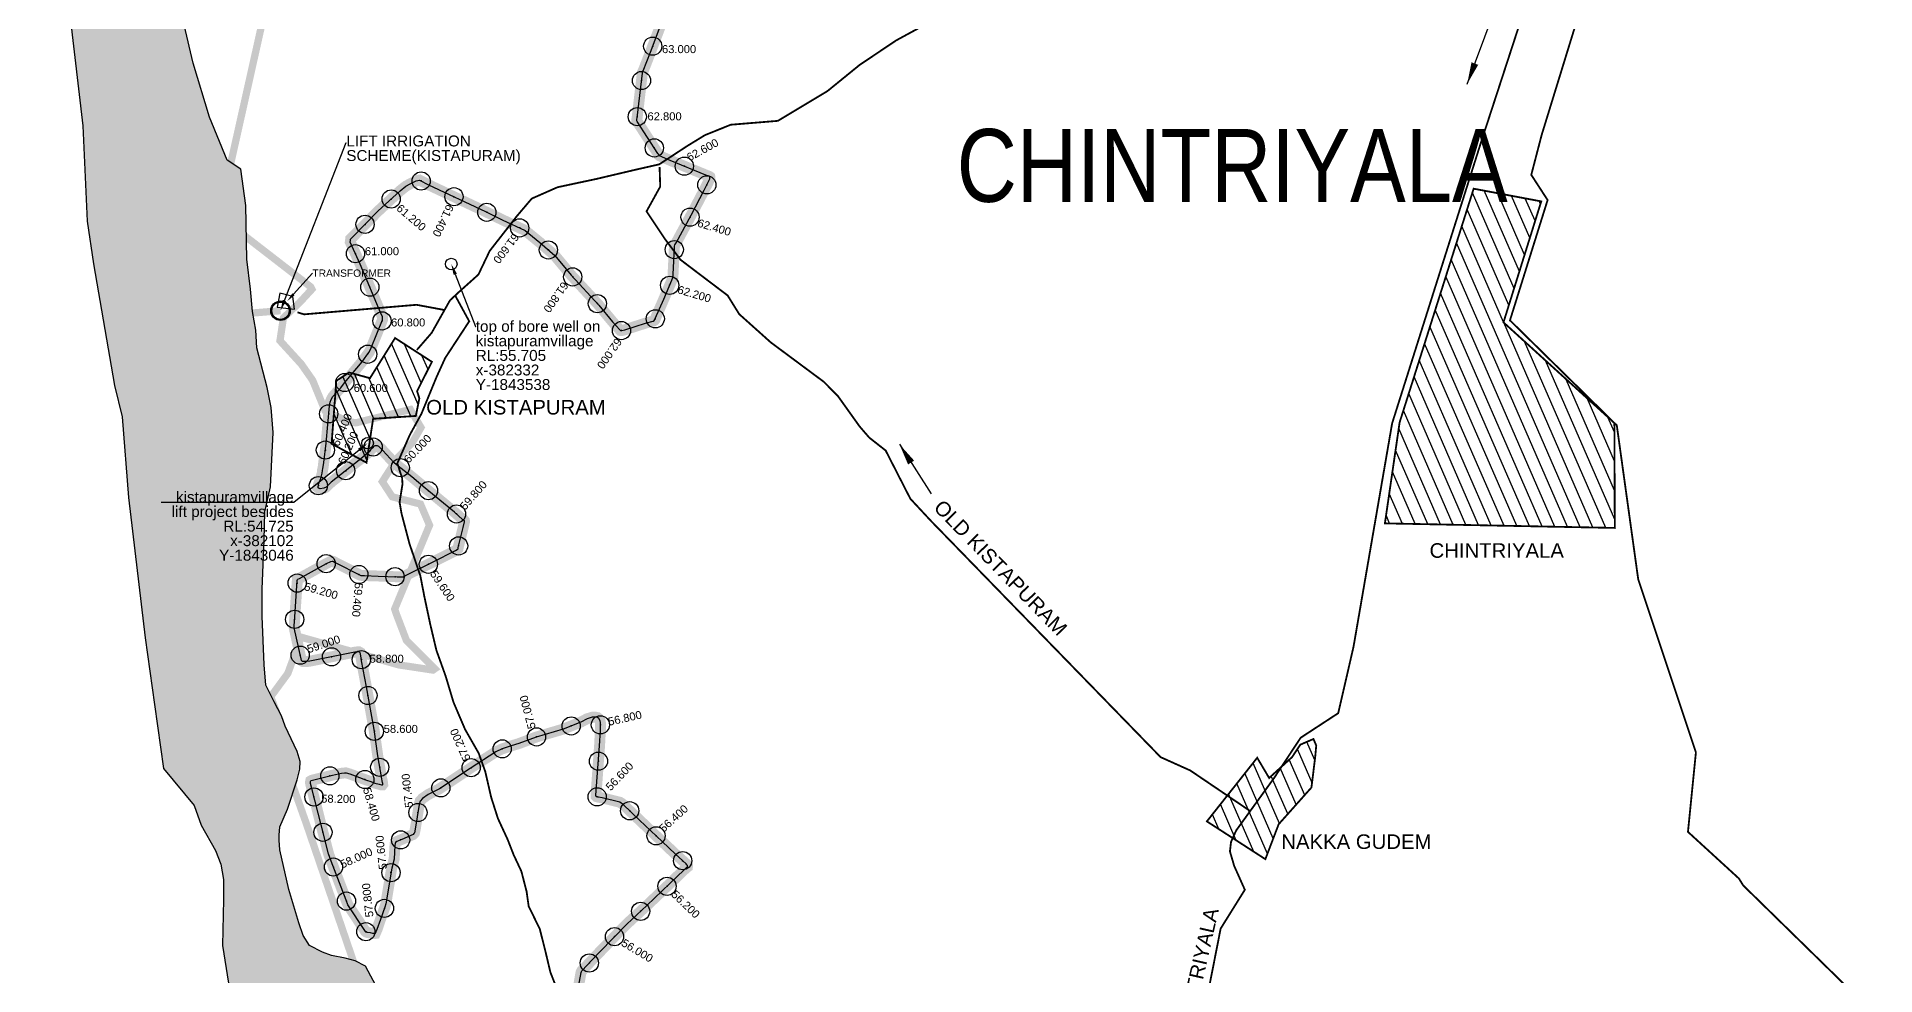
# Model space of a CAD drawing. Header units: millimetres. Extents: x 345922 to 402103, y 1833175 to 1858598.
# Drawn here: x 381192 to 386246, y 1841585 to 1844162 of the extents above; entities that cross this region are included whole.
import ezdxf
from ezdxf import colors
from ezdxf.entities.mleader import LeaderData, LeaderLine
from ezdxf.math import Vec2, Vec3

# ---------------------------------------------------------------- set-up
doc = ezdxf.new("R2010")
doc.units = ezdxf.units.MM
doc.header["$PDMODE"] = 32
doc.header["$PDSIZE"] = 50
doc.linetypes.add('JIS_02_1.0', pattern=[2, 1, -1])
for name, color, linetype in [('BND', 160, 'Continuous'), ('FRL', 3, 'Continuous'), ('points', 161, 'Continuous'), ('ROADS', 10, 'Continuous'), ('STREAM111', 4, 'Continuous'), ('TBM', 7, 'Continuous'), ('VILLAGE AREA', 44, 'Continuous'), ('VILLAGE NAMES', 7, 'Continuous')]:
    doc.layers.add(name, color=color, linetype=linetype)
doc.styles.add('FONT1', font='Arial')
doc.styles.get("Standard").update_dxf_attribs({"font": 'arial.ttf'})
doc.styles.add('style1', font='')
doc.styles.get('style1').set_extended_font_data('Bahnschrift Condensed')
doc.dimstyles.get("Standard").update_dxf_attribs({"dimtxt": 0.18, "dimasz": 0.18, "dimexe": 0.18, "dimexo": 0.0625, "dimgap": 0.09, "dimtad": 0, "dimtih": 1, "dimtoh": 1, "dimdec": 4, "dimzin": 0, "dimdsep": 46, "dimtxsty": 'Standard', "dimcen": 0.09, "dimadec": 0, "dimazin": 0, "dimtfac": 1, "dimtdec": 4, "dimtofl": 0, "dimtmove": 0, "dimatfit": 3, "dimfxl": 1, "dimtolj": 1, "dimtzin": 0, "dimarcsym": 0})
pattern_1 = [(113.5464313, (0, 0), (-29.1063882, -12.6838743), [])]

msp = doc.modelspace()

# ---------------------------------------------------------------- hatches: boundary and pattern name
at = {"linetype": 'Continuous'}
h = msp.add_hatch(color=190, dxfattribs=at)
edge = h.paths.add_edge_path(flags=16)
edge.add_arc((381862.5, 1843409.9), 23.8, 0, 360)
edge = h.paths.add_edge_path()
edge.add_arc((381862.5, 1843409.9), 26.9, 0, 360)
at = {"layer": 'STREAM111'}
h = msp.add_hatch(dxfattribs=at)
h.set_pattern_fill('DASH', color=4, scale=500, angle=45)
h.set_pattern_definition([(45, (0, 0), (7e-15, 88.3883476), [62.5, -62.5])])
h.paths.add_polyline_path([(375577, 1846618.8), (375905.4, 1846141.8), (376031.5, 1846235.4), (376238.7, 1846424), (376382.2, 1846548.7), (376544.5, 1846617.3), (376756.8, 1846710.8), (376931.6, 1846810.6), (377193.7, 1846997.7), (377346.3, 1847086.8), (377459.5, 1847142.5), (377543.2, 1847175), (377659.5, 1847195.2), (377800.6, 1847190.5), (377901.4, 1847168.9), (378061.1, 1847130.1), (378219.3, 1847068.2), (378488.3, 1847005.6), (378706.8, 1846933.8), (378853.6, 1846904.2), (379034.7, 1846840.3), (379412.9, 1846644.8), (379594, 1846566.8), (379861.6, 1846395.3), (380024.5, 1846245.1), (380277.1, 1845924.8), (380518.5, 1845543), (380731.7, 1845233.6), (380941.3, 1844797.4), (381122.3, 1844516.1), (381283.2, 1844222.8), (381319.4, 1843917.4), (381330.9, 1843655.6), (381348.5, 1843538.7), (381406.4, 1843204.5), (381427.2, 1843118), (381444.9, 1842896.9), (381490.1, 1842511), (381515.8, 1842328.4), (381541.3, 1842152.2), (381625.4, 1842051.3), (381644.8, 1841996.5), (381683.5, 1841927.1), (381698.1, 1841890), (381706.2, 1841848.1), (381706.2, 1841793.2), (381703, 1841666.6), (381725.6, 1841523.1), (381745, 1841410.2), (381762.7, 1841332.7), (381772.4, 1841274.7), (381783.7, 1841215), (381804.7, 1841158.5), (381885.8, 1841027.5), (381890.9, 1840970.9), (381904.1, 1840945.6), (381922.3, 1840918.3), (381944.6, 1840888.9), (381984.1, 1840845.4), (382067.9, 1840717.8), (382204.5, 1840565.2), (382288.3, 1840481.8), (382319.9, 1840433.9), (382347.5, 1840401.3), (382362.8, 1840378.9), (382390.3, 1840337.2), (382486.1, 1840296.4), (382532, 1840263.8), (382557.5, 1840237.4), (382590.7, 1840185.5), (382612.4, 1840149.3), (382645.5, 1840112.1), (382685.8, 1840086.3), (382734.4, 1840036.8), (382779.8, 1839993.4), (382838.8, 1839938.7), (382866.7, 1839905.7), (382931, 1839840.8), (382950.6, 1839794.4), (382998.2, 1839728.3), (383021.9, 1839679.8), (383041.6, 1839657), (383066.4, 1839638.5), (383092.2, 1839609.6), (383146, 1839521.8), (383230.4, 1839422.7), (383300.5, 1839363.2), (383351.5, 1839325.2), (383419, 1839286.7), (383500.2, 1839236.9), (383636.7, 1839211.5), (383757.6, 1839162.1), (383807, 1839124.3), (383841.7, 1839089.7), (383891.1, 1839047.7), (383925.8, 1839026.6), (384066.7, 1838990.9), (384297, 1838951.8), (384446.8, 1838919.1), (384529, 1838924.4), (384578.6, 1838939.1), (384622.9, 1838958.1), (384703.1, 1838953.9), (384975.7, 1838918.9), (385028.3, 1838895.6), (385074.9, 1838872.4), (385120.2, 1838851.1), (385227.6, 1838825.7), (385379, 1838824.7), (385407.7, 1838833.2), (385470.6, 1838854.5), (385533.5, 1838869.4), (385621.9, 1838867.3), (385756.2, 1838836.4), (385847.9, 1838816.2), (385948.9, 1838831.9), (386045.9, 1838831.9), (386102.4, 1838839.4), (386171.6, 1838852.2), (386230.2, 1838890.5), (386358.1, 1838899), (386408.2, 1838913.9), (386662.3, 1839013.8), (386777.9, 1839042.9), (386930.5, 1839097), (387043.9, 1839128.3), (387113, 1839133.7), (387166, 1839114.3), (387196.2, 1839098.1), (387250.2, 1839091.6), (387322.6, 1839089.5), (387561.1, 1839129.6), (387680.3, 1839140), (387815.1, 1839162.4), (387899.8, 1839178), (388210.9, 1839361.6), (388399.6, 1839422.5), (388566, 1839533.4), (388799.1, 1839644.2), (389371, 1839940.5), (389756.6, 1840142), (389900.1, 1840276.4), (390324.9, 1840968), (390748.2, 1841448.1), (391056.6, 1841849.3), (391459.4, 1842404.7), (391904.2, 1842927.8), (392069.2, 1843171.4), (392485.8, 1843818.6), (392665.2, 1844076.6), (392851.7, 1844456.3), (392988.3, 1844852.8), (393124.6, 1845254.1), (393253.7, 1845734.1), (393347, 1845920.4), (393433.7, 1846339), (393519.8, 1846747.4), (393684.8, 1847048.3), (393792.4, 1847206), (393928.7, 1847363.6), (394057.8, 1847442.4), (394690.4, 1847518.3), (395448.9, 1847598.5), (396554.7, 1848008.1), (396750.1, 1848154.6), (396882.2, 1848696.2), (396998.6, 1849328), (397493.6, 1849874.6), (397666.7, 1850001.3), (397769.7, 1850075.5), (397872.7, 1850221.3), (397978.5, 1850318.4), (398124.4, 1850467), (398253.1, 1850527), (398453.4, 1850613.8), (398605.1, 1850696.7), (398776.7, 1850770.7), (398912.1, 1850837.5), (399129.8, 1850947), (399345.5, 1851093.7), (399447, 1851144.3), (399656.3, 1851546), (399796.8, 1851759.2), (399813.2, 1851864.9), (399835.8, 1852149.9), (399859.2, 1852292.8), (399859.2, 1852365.6), (399847.5, 1852406.5), (399803.7, 1852514.3), (399735, 1852682), (399669.1, 1852885.3), (399610.5, 1853028.4), (399606.8, 1853088.8), (399610.5, 1853132.7), (399625.1, 1853189.3), (399657.4, 1853422.3), (399759.3, 1853772.8), (399801.7, 1853877.8), (399834.9, 1853953.3), (399922.5, 1854201.1), (400051.7, 1854553.4), (400103.9, 1854675.2), (400167.8, 1854785.3), (400295.4, 1854965), (400394.1, 1855092.5), (400486.9, 1855202.6), (400574, 1855289.6), (400655.2, 1855393.9), (400707.5, 1855480.9), (400788.7, 1855591), (400829.3, 1855695.3), (400800.3, 1855747.5), (400655.2, 1855834.5), (400626.2, 1855863.4), (400475.3, 1855921.4), (400262, 1855954.7), (400123.2, 1855775.6), (400036.4, 1855706.3), (399938.1, 1855579.2), (399782, 1855423.2), (399782, 1855423.2), (399648.9, 1855290.3), (399544.8, 1855157.5), (399418.3, 1854904.9), (399398, 1854857.5), (399382.2, 1854794.4), (399359.5, 1854653.6), (399370.8, 1854628.7), (399393.4, 1854592.6), (399431.8, 1854561), (399461.2, 1854524.9), (399486.1, 1854491), (399510.9, 1854439.1), (399508.6, 1854333.1), (399513.2, 1854247.3), (399517.7, 1854195.4), (399517.7, 1854129.9), (399495.1, 1854035.1), (399461.5, 1853962.7), (399343.9, 1853750), (399263.5, 1853571.4), (399239.7, 1853370.5), (399220.4, 1853181.5), (399229.4, 1853051.9), (399268, 1852935.8), (399303.8, 1852807.7), (399323.1, 1852715.6), (399355.9, 1852663.3), (399408, 1852504), (399435.5, 1852295.4), (399444.3, 1852095.2), (399425.1, 1851906.9), (399354.7, 1851736.8), (399314.8, 1851679.3), (399208.3, 1851550.6), (399103.4, 1851439.9), (398851.1, 1851234.4), (398759, 1851183.3), (398642, 1851136.6), (398430, 1851062.1), (398310.6, 1851006.6), (398217.3, 1850949.8), (398099.3, 1850866.9), (397882, 1850781.9), (397832.4, 1850725.1), (397804.7, 1850668.3), (397772.7, 1850586.8), (397755.2, 1850512.6), (397725.6, 1850420.7), (397686.4, 1850352.5), (397621.1, 1850272.7), (397440.6, 1850242.4), (397285.9, 1850243.2), (397222.7, 1850203.9), (397132.9, 1850125.4), (397007.8, 1849982.1), (396842.7, 1849749.6), (396827, 1849662.4), (396744.1, 1849438.2), (396635.8, 1849147.2), (396517.9, 1848864.6), (396474.6, 1848746.2), (396409, 1848626), (396335.1, 1848509), (396254.3, 1848417.1), (396026.7, 1848336.1), (395843.1, 1848284), (395795.2, 1848276.2), (395731.5, 1848257.9), (395645.2, 1848207.4), (395580.7, 1848158.7), (395423.7, 1848103.6), (395304.2, 1848033.8), (395205.7, 1847985.1), (395069.7, 1847925.5), (394998.5, 1847894.3), (394932.4, 1847853.5), (394657.7, 1847849.7), (394443.5, 1847865.1), (394158.1, 1847834.1), (393974.8, 1847763.5), (393824.4, 1847659.5), (393622.8, 1847494.9), (393458.2, 1847317.9), (393348.5, 1847179.9), (393155.3, 1846958), (392957.7, 1846727.4), (392773.2, 1846494.6), (392707.4, 1846387.2), (392630.4, 1846172.7), (392582.4, 1845941.2), (392553.8, 1845802.6), (392518.9, 1845722), (392446.9, 1845405.9), (392399, 1845166.1), (392333.7, 1844840.7), (392279.5, 1844693.2), (392170.9, 1844560.9), (392036.2, 1844326.3), (391942.7, 1844121.8), (391762.4, 1843813.2), (391599.4, 1843500.4), (391377.7, 1843259.1), (391013.5, 1842919.1), (390889.6, 1842795.5), (390654.6, 1842545.6), (390479.3, 1842304.1), (390312.8, 1842037.2), (390155.3, 1841823.2), (390133.9, 1841745.9), (390094.4, 1841528.7), (390016, 1841369.3), (389854.1, 1841171.9), (389790.5, 1841124.2), (389737.5, 1841060.7), (389616.7, 1840935.9), (389554.5, 1840853.8), (389431.9, 1840667.9), (389330.5, 1840558.2), (389163.6, 1840421), (389065.2, 1840318.8), (388934, 1840254.6), (388805.5, 1840207.4), (388651.7, 1840153.5), (388550.7, 1840125.9), (388422.1, 1840107.6), (388315.5, 1840090.3), (388267, 1840070.6), (388208, 1840043.1), (388107, 1839952.7), (388032.3, 1839887.1), (388024.6, 1839887.1), (387989.9, 1839894.9), (387961.6, 1839906.4), (387939.7, 1839905.1), (387902.5, 1839879.4), (387787.8, 1839816.4), (387706.8, 1839759.9), (387490.6, 1839667.2), (387271.9, 1839588.7), (387053.1, 1839523), (386750.8, 1839429.1), (386619.7, 1839389.3), (386412.6, 1839330.1), (386257, 1839312.1), (386131, 1839313.4), (386061.6, 1839312.1), (385958.9, 1839324.9), (385856.2, 1839340.8), (385803.7, 1839365.4), (385776.7, 1839367), (385728.9, 1839370.2), (385666.9, 1839365.4), (385560.1, 1839362.2), (385549.8, 1839364.6), (385538.6, 1839370.9), (385530.7, 1839380.5), (385511.6, 1839382.9), (385489.3, 1839378.9), (385320.8, 1839396.6), (384973.2, 1839431.9), (384691.7, 1839436.7), (384652.3, 1839428.5), (384641, 1839428.5), (384631, 1839409.7), (384602.1, 1839406), (384454, 1839422.3), (384211.5, 1839496.4), (384038.2, 1839567.8), (383876.1, 1839675.9), (383766.9, 1839732.3), (383620.2, 1839824.7), (383568.5, 1839862.4), (383475, 1839969.7), (383347.6, 1840109.2), (383210.5, 1840248.2), (383043.3, 1840405.5), (382951.8, 1840496.9), (382812.5, 1840698), (382768.8, 1840763.5), (382727, 1840807.2), (382689.3, 1840854.8), (382659.4, 1840902.5), (382572.6, 1840983.4), (382548, 1841001.9), (382509.7, 1841020.4), (382473.9, 1841036.4), (382449.2, 1841043.8), (382414.7, 1841043.8), (382403.6, 1841038.9), (382387.5, 1841029), (382361.6, 1841016.7), (382344.3, 1841017.9), (382325.8, 1841020.4), (382313.5, 1841022.8), (382299.9, 1841029), (382293.7, 1841031.5), (382281.4, 1841043.8), (382270.3, 1841069.7), (382235.7, 1841140.3), (382233.2, 1841157.6), (382225.8, 1841182.2), (382218.4, 1841209.3), (382218.4, 1841269.7), (382214.7, 1841289.5), (382196.2, 1841365.1), (382194.9, 1841382.3), (382188.8, 1841418.1), (382181.4, 1841441.5), (382175.2, 1841463.7), (382167.8, 1841488.4), (382157.9, 1841508.1), (382132, 1841542.6), (382095.8, 1841609.8), (382067.6, 1841624.5), (382040.6, 1841631.8), (382002.6, 1841639.2), (381977.6, 1841647.8), (381941.9, 1841666.8), (381925.2, 1841694.3), (381913.2, 1841728.9), (381885.7, 1841819.8), (381860.5, 1841928.9), (381859.3, 1841955.3), (381859.3, 1841969.6), (381860.5, 1841992.3), (381882.1, 1842041.3), (381908.4, 1842121.8), (381915.6, 1842150.5), (381916.8, 1842172.1), (381908.4, 1842199.6), (381875.3, 1842269), (381865.7, 1842297.6), (381844.7, 1842335.7), (381821.8, 1842381.8), (381818, 1842437.1), (381812.2, 1842571.1), (381812.2, 1842645.5), (381818, 1842779.4), (381819.9, 1842857.6), (381835.1, 1842926.2), (381842.8, 1843075.5), (381837.1, 1843144.2), (381825.6, 1843199.4), (381797, 1843308.1), (381794.3, 1843356.2), (381785.9, 1843407.5), (381779.9, 1843469.5), (381770.4, 1843551.7), (381766.8, 1843698.6), (381753.7, 1843798.7), (381716.3, 1843823), (381667.3, 1843941.1), (381622.7, 1844089.8), (381544.4, 1844421.8), (381503.4, 1844633.7), (381417.8, 1844942.2), (381392.4, 1845025), (381249.5, 1845377.7), (381113, 1845632.5), (380988.4, 1845905.1), (380881.7, 1846142.1), (380609.3, 1846442.2), (380390.8, 1846651.7), (380281.8, 1846776.7), (380168.3, 1846846.2), (380063.9, 1846871.7), (379950.4, 1846878.6), (379704.1, 1846971.8), (379507.1, 1847032), (379182.5, 1847129.2), (378882.2, 1847227.8), (378763.4, 1847285.7), (378605.5, 1847358), (378396.6, 1847426.4), (378228.5, 1847472.7), (378090.9, 1847507.4), (377969.2, 1847532), (377732.5, 1847550.2), (377636.5, 1847552.4), (377526.7, 1847538.7), (377490.1, 1847513.6), (377437.5, 1847506.8), (377378.1, 1847511.3), (377263.7, 1847522.7), (377211.1, 1847513.6), (377158.6, 1847502.2), (377071.7, 1847483.9), (376993.9, 1847458.8), (376888.7, 1847413.1), (376822.4, 1847374.3), (376710, 1847298.5), (376680.3, 1847261.9), (376641.4, 1847220.8), (376588.8, 1847198), (376416.8, 1847133.7), (376268.2, 1847110.9), (376174.4, 1847049.2), (376071.3, 1846904.8), (375938.7, 1846776.9), (375657.1, 1846659.9)])
at = {"layer": 'VILLAGE AREA'}
h = msp.add_hatch(dxfattribs=at)
h.set_pattern_fill('ANSI31,_O', color=256, scale=10, angle=68.5464)
h.set_pattern_definition(pattern_1)
h.paths.add_polyline_path([(385142.5, 1843745), (385328.3, 1843710.1), (385224.5, 1843377.9), (385529.4, 1843101.4), (385530.5, 1842813.3), (384898.5, 1842825.8), (384939, 1843103.3)])
h = msp.add_hatch(dxfattribs=at)
h.set_pattern_fill('ANSI31,_O', color=256, scale=10, angle=68.5464)
h.set_pattern_definition(pattern_1)
h.paths.add_polyline_path([(382016, 1843217.3), (382050.9, 1843240.2), (382108.5, 1843224.6), (382177.5, 1843334.8), (382278.7, 1843269.5), (382237.9, 1843188.9), (382244.3, 1843169.1), (382234.6, 1843120.9), (382117.1, 1843113), (382098.9, 1842992.6), (382003, 1843044.6)])
h = msp.add_hatch(dxfattribs=at)
h.set_pattern_fill('ANSI31,_O', color=256, scale=10, angle=68.5464)
h.set_pattern_definition([(113.5464313, (-180.504, 7.062), (-29.1063882, -12.6838743), [])])
h.paths.add_polyline_path([(384409.1, 1842007.3), (384569.9, 1841903.5), (384606.5, 1841999.5), (384696.6, 1842100.4), (384706.9, 1842184.1), (384709.8, 1842215.7), (384702.1, 1842233.6), (384666, 1842218), (384643.4, 1842183.9), (384580.3, 1842126.5), (384547.5, 1842182)])

# ---------------------------------------------------------------- linework, layer by layer
at = {"color": 190, "linetype": 'Continuous'}
msp.add_lwpolyline([(381900.7, 1843413.9), (381896.3, 1843449.1), (381860.6, 1843458.1), (381853.5, 1843419.3), (381900.7, 1843413.9)], dxfattribs=at)
at = {"color": 190, "linetype": 'Continuous', "const_width": 20}
msp.add_lwpolyline([(381741.4, 1843399.9), (381862.5, 1843409.9)], dxfattribs=at)
at = {"layer": 'BND', "linetype": 'JIS_02_1.0', "lineweight": 30, "ltscale": 50}
msp.add_lwpolyline([(382032.6, 1845186.1, 20, 20, 0), (381693.4, 1843670.1, 20, 20, 0), (381693.4, 1843670.1, 20, 20, 0), (381403.2, 1844191.6, 20, 20, 0)], format="xyseb", dxfattribs=at)
at = {"layer": 'BND', "linetype": 'JIS_02_1.0', "lineweight": 30, "ltscale": 50, "const_width": 20}
msp.add_lwpolyline([(382115.7, 1841507.8), (382063.5, 1841621.1), (381934, 1841999.8), (381888.2, 1842128.7), (381883.4, 1842154.5), (381870, 1842205.4), (381861.8, 1842249.9), (381850.7, 1842310), (381837.1, 1842345.5), (381836.6, 1842351), (381882.6, 1842413.6), (381919.2, 1842513.1), (382068.4, 1842471.3), (382187.1, 1842437.2), (382281.7, 1842422.9), (382286.6, 1842426.3), (382208.8, 1842504), (382180.2, 1842578.8), (382176.5, 1842590.6), (382269.6, 1842814.7), (382272.3, 1842820.7), (382247.3, 1842878.9), (382169.7, 1842898.7), (382142.5, 1842940.5), (382161.5, 1842970.1), (382185.5, 1843007.5), (382224.8, 1843047.3), (382248.7, 1843089), (382219.6, 1843138.5), (382069.4, 1843101.9), (382045, 1843106.1), (381984.9, 1843135.6), (381950.9, 1843218.7), (381919.9, 1843263), (381861.1, 1843327.5), (381870.5, 1843390.2), (381914.9, 1843432.1), (381948.8, 1843468.8), (381945.8, 1843475.1), (381693.4, 1843670.1)], dxfattribs=at)
msp.add_lwpolyline([(381693.4, 1843670.1), (381693.4, 1843670.1), (381693.4, 1843670.1), (381693.4, 1843670.1), (381693.4, 1843670.1), (381693.4, 1843670.1)], close=True, dxfattribs=at)
at = {"layer": 'FRL', "color": 84, "const_width": 30}
msp.add_lwpolyline([(382906.2, 1844190.1), (382879.5, 1844119.9), (382859.9, 1844069.1), (382858.1, 1844066.1), (382857.2, 1844062.2), (382842.8, 1843939.2), (382842.3, 1843936.3), (382841.8, 1843933.4), (382842.1, 1843931.1), (382843.2, 1843929.5), (382899.7, 1843842.1), (382901.4, 1843839.5), (382902.7, 1843837), (382904.6, 1843835.3), (382934.1, 1843822.7), (383031.8, 1843782.6), (383038.4, 1843779.9), (383041.5, 1843778.6), (383042.9, 1843777.5), (383043.2, 1843775.9), (383043, 1843774.1), (383042.6, 1843771.8), (383041, 1843768.7), (383038.3, 1843762.7), (383027.3, 1843741), (382991.4, 1843672.5), (382950.4, 1843596.7), (382946.5, 1843590.6), (382945.6, 1843587), (382945.3, 1843584.1), (382941.6, 1843509.3), (382941.2, 1843501.3), (382938.6, 1843494.2), (382916.2, 1843441.9), (382892.9, 1843388.2), (382891.9, 1843385.3), (382889.8, 1843383), (382887.3, 1843381.6), (382865.6, 1843375.7), (382809.2, 1843357.5), (382800.4, 1843355.3), (382798.9, 1843355.3), (382796.9, 1843355.6), (382795.5, 1843357.2), (382775.6, 1843379.2), (382737.7, 1843425), (382661.7, 1843507.3), (382616.3, 1843561.7), (382575.4, 1843597.3), (382535.2, 1843630.2), (382472, 1843659.8), (382425.8, 1843682.2), (382269.7, 1843755.6), (382244.7, 1843768.5), (382235.9, 1843767), (382219.4, 1843758.6), (382206.9, 1843751.6), (382191.5, 1843739.5), (382130.3, 1843682.9), (382059, 1843610.4), (382055.4, 1843606.8), (382055, 1843602.5), (382054.4, 1843598.3), (382059, 1843587.8), (382081.5, 1843537.8), (382139.5, 1843400.4), (382142.8, 1843393.8), (382142.8, 1843385), (382111.8, 1843307.7), (382106.6, 1843296.3), (382099.9, 1843287.4), (382086.9, 1843269.6), (382038.7, 1843212), (382028.3, 1843198), (382018.3, 1843187.2), (382006.8, 1843174.3), (382002, 1843165.7), (381999.4, 1843158.7), (381996.8, 1843148.3), (381988.3, 1843045.7), (381981.3, 1842992.9), (381980, 1842981.1), (381979.2, 1842976.7), (381977.9, 1842971.2), (381977.4, 1842964.1), (381973.2, 1842949.4), (381967.4, 1842933.9), (381965.8, 1842923.6), (381968.7, 1842921.3), (381972, 1842920.8), (381982, 1842922.2), (381987.7, 1842925.1), (381993.4, 1842930.8), (382001.5, 1842938.8), (382066.1, 1842989.7), (382083.7, 1843003.3), (382106.3, 1843022.1), (382110.2, 1843027.7), (382114.8, 1843032.3), (382118.4, 1843036.8), (382121.9, 1843038.4), (382126.2, 1843039), (382129, 1843038.6), (382133, 1843036.6), (382134.9, 1843034.7), (382139.4, 1843030.4), (382144, 1843025.6), (382174.3, 1842992.6), (382181.3, 1842986.9), (382223.8, 1842953.4), (382260.4, 1842922.8), (382340.7, 1842856.7), (382363.1, 1842836.8), (382366.7, 1842834.8), (382368.1, 1842833), (382368.4, 1842830.2), (382364.7, 1842814.4), (382351.1, 1842759.8), (382350.5, 1842756), (382348.3, 1842753.7), (382343.9, 1842751.3), (382282.6, 1842720.1), (382210.2, 1842684.7), (382204.2, 1842681.4), (382200.7, 1842679.3), (382196.8, 1842679), (382183.5, 1842679.1), (382131.4, 1842681.2), (382093.4, 1842682.4), (382087.2, 1842682.8), (382083.8, 1842683), (382081.1, 1842683.9), (382012.8, 1842718.5), (382008.6, 1842720.7), (382006.2, 1842721.7), (382004.2, 1842721.8), (382000.7, 1842721.4), (381989.4, 1842715.9), (381914.5, 1842674.7), (381910.5, 1842672.7), (381908.9, 1842671.4), (381908.7, 1842668.6), (381900.9, 1842554.8), (381900.5, 1842546.3), (381900.1, 1842539.3), (381918.9, 1842453.4), (381920.6, 1842449.1), (381923.2, 1842446.8), (381924.6, 1842446.1), (381927.9, 1842446.1), (381933.5, 1842446.1), (381943.2, 1842447.4), (382066.9, 1842472.1), (382073.8, 1842472.8), (382078.3, 1842472.8), (382081.1, 1842471.2), (382083.2, 1842462), (382085.3, 1842448.3), (382098.5, 1842377.2), (382119.7, 1842259.8), (382129.8, 1842187.7), (382140.7, 1842124.1), (382142.2, 1842118.8), (382143, 1842113.7), (382143.4, 1842111), (382143.5, 1842108.8), (382142.9, 1842108), (382142.4, 1842107.4), (382141.2, 1842107.3), (382140.1, 1842107.3), (382133.5, 1842109.5), (382121.4, 1842112.4), (382111, 1842117), (382099, 1842120.7), (382052.9, 1842137.5), (382043.4, 1842140.3), (382038.4, 1842140.3), (382030, 1842139.4), (382005.4, 1842134.2), (381958.2, 1842122.6), (381950.8, 1842120.7), (381947.2, 1842119.5), (381945.6, 1842118.5), (381945.3, 1842117), (381945.3, 1842114.9), (381945.3, 1842111.4), (381948.5, 1842097.9), (381974, 1841997.6), (381994.6, 1841918.6), (382002.1, 1841897.8), (382042.9, 1841790.7), (382048, 1841777.7), (382094.4, 1841707.9), (382096, 1841705.2), (382097.8, 1841703.6), (382100.9, 1841702.3), (382110, 1841700.8), (382116, 1841699.6), (382120.1, 1841699.1), (382123.1, 1841699.5), (382127.6, 1841710), (382137, 1841737.5), (382149.4, 1841771.5), (382152.1, 1841781.3), (382168.2, 1841879.2), (382175, 1841903.8), (382177.2, 1841941.4), (382177.5, 1841946.5), (382178.8, 1841949.7), (382182, 1841952), (382196.4, 1841958), (382226.8, 1841971.2), (382229.4, 1841973.7), (382230.7, 1841975.6), (382232.9, 1841985.6), (382243.9, 1842054.1), (382246.5, 1842063.2), (382253, 1842070.3), (382268, 1842080.7), (382299.8, 1842097), (382383.8, 1842153), (382454.8, 1842198.5), (382471.8, 1842206.3), (382496.7, 1842214.6), (382517.9, 1842221), (382565.3, 1842238.9), (382639.6, 1842260.7), (382688, 1842280), (382705.5, 1842289.2), (382719.7, 1842293.4), (382729.4, 1842293.4), (382734, 1842292.4), (382737.2, 1842289.7), (382740.9, 1842283.7), (382741.9, 1842278.6), (382741.9, 1842271.3), (382741.9, 1842257), (382739.6, 1842214.6), (382729.8, 1842079.3), (382729.8, 1842076.8), (382731.3, 1842075.2), (382736.5, 1842073.9), (382746.4, 1842071.9), (382795.1, 1842060), (382799.2, 1842057.5), (382804.1, 1842053.9), (382849.4, 1842011), (382911.4, 1841952.1), (382948, 1841917.5), (382977.4, 1841891), (382979.7, 1841888.4), (382981.3, 1841886), (382981.3, 1841884.1), (382981.1, 1841882.2), (382978.6, 1841880.3), (382976.2, 1841877.9), (382971.9, 1841874.2), (382932.9, 1841836.4), (382869.8, 1841776.5), (382814.3, 1841725.4), (382740.7, 1841649.4), (382719.5, 1841626.9), (382690.7, 1841596.6), (382689.7, 1841594.9), (382688.6, 1841592.3), (382673.7, 1841508.7)], dxfattribs=at)
at = {"layer": 'FRL', "color": 82}
msp.add_lwpolyline([(382673.7, 1841508.7), (382688.6, 1841592.3), (382689.7, 1841594.9), (382690.7, 1841596.6), (382719.5, 1841626.9), (382740.7, 1841649.4), (382814.3, 1841725.4), (382869.8, 1841776.5), (382932.9, 1841836.4), (382971.9, 1841874.2), (382976.2, 1841877.9), (382978.6, 1841880.3), (382981.1, 1841882.2), (382981.3, 1841884.1), (382981.3, 1841886), (382979.7, 1841888.4), (382977.4, 1841891), (382948, 1841917.5), (382911.4, 1841952.1), (382849.4, 1842011), (382804.1, 1842053.9), (382799.2, 1842057.5), (382795.1, 1842060), (382746.4, 1842071.9), (382736.5, 1842073.9), (382731.3, 1842075.2), (382729.8, 1842076.8), (382729.8, 1842079.3), (382739.6, 1842214.6), (382741.9, 1842257), (382741.9, 1842271.3), (382741.9, 1842278.6), (382740.9, 1842283.7), (382737.2, 1842289.7), (382734, 1842292.4), (382729.4, 1842293.4), (382719.7, 1842293.4), (382705.5, 1842289.2), (382688, 1842280), (382639.6, 1842260.7), (382565.3, 1842238.9), (382517.9, 1842221), (382496.7, 1842214.6), (382471.8, 1842206.3), (382454.8, 1842198.5), (382383.8, 1842153), (382299.8, 1842097), (382268, 1842080.7), (382253, 1842070.3), (382246.5, 1842063.2), (382243.9, 1842054.1), (382232.9, 1841985.6), (382230.7, 1841975.6), (382229.4, 1841973.7), (382226.8, 1841971.2), (382196.4, 1841958), (382182, 1841952), (382178.8, 1841949.7), (382177.5, 1841946.5), (382177.2, 1841941.4), (382175, 1841903.8), (382168.2, 1841879.2), (382152.1, 1841781.3), (382149.4, 1841771.5), (382137, 1841737.5), (382127.6, 1841710), (382123.1, 1841699.5), (382120.1, 1841699.1), (382116, 1841699.6), (382110, 1841700.8), (382100.9, 1841702.3), (382097.8, 1841703.6), (382096, 1841705.2), (382094.4, 1841707.9), (382048, 1841777.7), (382042.9, 1841790.7), (382002.1, 1841897.8), (381994.6, 1841918.6), (381974, 1841997.6), (381948.5, 1842097.9), (381945.3, 1842111.4), (381945.3, 1842114.9), (381945.3, 1842117), (381945.6, 1842118.5), (381947.2, 1842119.5), (381950.8, 1842120.7), (381958.2, 1842122.6), (382005.4, 1842134.2), (382030, 1842139.4), (382038.4, 1842140.3), (382043.4, 1842140.3), (382052.9, 1842137.5), (382099, 1842120.7), (382111, 1842117), (382121.4, 1842112.4), (382133.5, 1842109.5), (382140.1, 1842107.3), (382141.2, 1842107.3), (382142.4, 1842107.4), (382142.9, 1842108), (382143.5, 1842108.8), (382143.4, 1842111), (382143, 1842113.7), (382142.2, 1842118.8), (382140.7, 1842124.1), (382129.8, 1842187.7), (382119.7, 1842259.8), (382098.5, 1842377.2), (382085.3, 1842448.3), (382083.2, 1842462), (382081.1, 1842471.2), (382078.3, 1842472.8), (382073.8, 1842472.8), (382066.9, 1842472.1), (381943.2, 1842447.4), (381933.5, 1842446.1), (381927.9, 1842446.1), (381924.6, 1842446.1), (381923.2, 1842446.8), (381920.6, 1842449.1), (381918.9, 1842453.4), (381900.1, 1842539.3), (381900.5, 1842546.3), (381900.9, 1842554.8), (381908.7, 1842668.6), (381908.9, 1842671.4), (381910.5, 1842672.7), (381914.5, 1842674.7), (381989.4, 1842715.9), (382000.7, 1842721.4), (382004.2, 1842721.8), (382006.2, 1842721.7), (382008.6, 1842720.7), (382012.8, 1842718.5), (382081.1, 1842683.9), (382083.8, 1842683), (382087.2, 1842682.8), (382093.4, 1842682.4), (382131.4, 1842681.2), (382183.5, 1842679.1), (382196.8, 1842679), (382200.7, 1842679.3), (382204.2, 1842681.4), (382210.2, 1842684.7), (382282.6, 1842720.1), (382343.9, 1842751.3), (382348.3, 1842753.7), (382350.5, 1842756), (382351.1, 1842759.8), (382364.7, 1842814.4), (382368.4, 1842830.2), (382368.1, 1842833), (382366.7, 1842834.8), (382363.1, 1842836.8), (382340.7, 1842856.7), (382260.4, 1842922.8), (382223.8, 1842953.4), (382181.3, 1842986.9), (382174.3, 1842992.6), (382144, 1843025.6), (382139.4, 1843030.4), (382134.9, 1843034.7), (382133, 1843036.6), (382129, 1843038.6), (382126.2, 1843039), (382121.9, 1843038.4), (382118.4, 1843036.8), (382114.8, 1843032.3), (382110.2, 1843027.7), (382106.3, 1843022.1), (382083.7, 1843003.3), (382066.1, 1842989.7), (382001.5, 1842938.8), (381993.4, 1842930.8), (381987.7, 1842925.1), (381982, 1842922.2), (381972, 1842920.8), (381968.7, 1842921.3), (381965.8, 1842923.6), (381967.4, 1842933.9), (381973.2, 1842949.4), (381977.4, 1842964.1), (381977.9, 1842971.2), (381979.2, 1842976.7), (381980, 1842981.1), (381981.3, 1842992.9), (381988.3, 1843045.7), (381996.8, 1843148.3), (381999.4, 1843158.7), (382002, 1843165.7), (382006.8, 1843174.3), (382018.3, 1843187.2), (382028.3, 1843198), (382038.7, 1843212), (382086.9, 1843269.6), (382099.9, 1843287.4), (382106.6, 1843296.3), (382111.8, 1843307.7), (382142.8, 1843385), (382142.8, 1843393.8), (382139.5, 1843400.4), (382081.5, 1843537.8), (382059, 1843587.8), (382054.4, 1843598.3), (382055, 1843602.5), (382055.4, 1843606.8), (382059, 1843610.4), (382130.3, 1843682.9), (382191.5, 1843739.5), (382206.9, 1843751.6), (382219.4, 1843758.6), (382235.9, 1843767), (382244.7, 1843768.5), (382269.7, 1843755.6), (382425.8, 1843682.2), (382472, 1843659.8), (382535.2, 1843630.2), (382575.4, 1843597.3), (382616.3, 1843561.7), (382661.7, 1843507.3), (382737.7, 1843425), (382775.6, 1843379.2), (382795.5, 1843357.2), (382796.9, 1843355.6), (382798.9, 1843355.3), (382800.4, 1843355.3), (382809.2, 1843357.5), (382865.6, 1843375.7), (382887.3, 1843381.6), (382889.8, 1843383), (382891.9, 1843385.3), (382892.9, 1843388.2), (382916.2, 1843441.9), (382938.6, 1843494.2), (382941.2, 1843501.3), (382941.6, 1843509.3), (382945.3, 1843584.1), (382945.6, 1843587), (382946.5, 1843590.6), (382950.4, 1843596.7), (382991.4, 1843672.5), (383027.3, 1843741), (383038.3, 1843762.7), (383041, 1843768.7), (383042.6, 1843771.8), (383043, 1843774.1), (383043.2, 1843775.9), (383042.9, 1843777.5), (383041.5, 1843778.6), (383038.4, 1843779.9), (383031.8, 1843782.6), (382934.1, 1843822.7), (382904.6, 1843835.3), (382902.7, 1843837), (382901.4, 1843839.5), (382899.7, 1843842.1), (382843.2, 1843929.5), (382842.1, 1843931.1), (382841.8, 1843933.4), (382842.3, 1843936.3), (382842.8, 1843939.2), (382857.2, 1844062.2), (382858.1, 1844066.1), (382859.9, 1844069.1), (382879.5, 1844119.9), (382906.2, 1844190.1)], dxfattribs=at)
at = {"layer": 'points', "color": 190}
for radius in [26.9, 26.9, 23.8, 23.8]:
    msp.add_circle((381862.5, 1843409.9), radius, dxfattribs=at)
at = {"layer": 'points'}
for p in [(382885.8, 1844136.4), (382854.9, 1844042), (382843.2, 1843942.7), (382890.1, 1843857), (382972.7, 1843806.8), (382249.1, 1843766.2), (383034.6, 1843755.5), (382166.8, 1843716.6), (382339.3, 1843722.9), (382429.7, 1843680.3), (382988.4, 1843666.9), (382095, 1843647), (382520, 1843637.3), (382068.6, 1843566.4), (382599, 1843576.8), (382945, 1843577.7), (382665.9, 1843502.7), (382108.2, 1843474.6), (382932.3, 1843479.6), (382733.7, 1843429.3), (382141.6, 1843381.9), (382799.8, 1843355.3), (382892.8, 1843387.7), (382102.1, 1843290.3), (382039.2, 1843212.6), (381995, 1843126.7), (381985.9, 1843027.1), (382117.3, 1843035.4), (382041.7, 1842970.5), (382191.8, 1842978.7), (381966.7, 1842929.4), (382269.3, 1842915.5), (382346.3, 1842851.7), (382352.1, 1842763.9), (381988, 1842715.1), (382269.1, 1842713.5), (381908.3, 1842661.8), (382077.9, 1842685.5), (382177.3, 1842679.4), (381901.4, 1842562.1), (381916.6, 1842463.9), (382002.9, 1842459.3), (382084.8, 1842451.5), (382102.9, 1842353.1), (382120.5, 1842254.7), (382566.4, 1842239.3), (382661.6, 1842269.5), (382741.9, 1842272.4), (382472, 1842206.4), (382135.3, 1842155.8), (382386.5, 1842154.7), (382736.5, 1842172.6), (381998.3, 1842132.4), (382094.5, 1842122.3), (382303.3, 1842099.3), (381954.5, 1842074.3), (382240.3, 1842031.7), (382733, 1842074.8), (382822.4, 1842036.5), (381979.2, 1841977.4), (382192.7, 1841956.5), (382895, 1841967.7), (382008.2, 1841881.8), (382968, 1841899.4), (382166.2, 1841866.6), (382043.8, 1841788.4), (382925.1, 1841829), (382148.2, 1841768.3), (382852.4, 1841760.4), (382097.1, 1841704.2), (382780.7, 1841690.7), (382711.6, 1841618.5)]:
    msp.add_point(p, dxfattribs=at)
at = {"layer": 'ROADS', "const_width": 5}
for points in [[(385392.1, 1844574.7), (385162.5, 1843871.7), (384918.4, 1843100.7), (384812.2, 1842486.7), (384770.2, 1842304.5), (384667, 1842237.1), (384593.8, 1842126.3), (384489.8, 1841982.6), (384475.5, 1841950.8), (384472.5, 1841924.7), (384484.2, 1841885), (384513.5, 1841819.5), (384447, 1841712.9), (384384.4, 1841395.4)], [(382237.4, 1843302.2), (382278.1, 1843349.1), (382328.3, 1843438.2), (382350.9, 1843459.3), (382406.5, 1843509.1), (382437.6, 1843574.1), (382512.7, 1843670.2), (382553.2, 1843717.8), (382624, 1843749), (382732.3, 1843772.1), (382840.1, 1843797.5), (382903.7, 1843811.9), (382979.5, 1843861.6), (383029.3, 1843892.1), (383100.3, 1843920.7), (383229.7, 1843931.3), (383366, 1844013), (383454.4, 1844084.8), (383554.7, 1844152.1), (383717.4, 1844240.5)], [(384528, 1842035.5), (384513.1, 1842045.9), (384363.5, 1842147.1), (384282, 1842183.7), (383649.8, 1842833.4), (383594, 1842893.4), (383526.1, 1843025.9), (383481, 1843061.3), (383454.3, 1843092.2), (383395.5, 1843174.5), (383356.6, 1843214.2), (383210.3, 1843322.8), (383123.5, 1843400.5), (383091.7, 1843451.7), (382962.4, 1843549.6), (382918.9, 1843607.5), (382868.7, 1843682.7), (382906.4, 1843750.7), (382904.6, 1843804.4)], [(381909.2, 1843405.4), (381927.5, 1843399.9), (382236.5, 1843426.1), (382313.4, 1843411.8)], [(382343.1, 1843450.8), (382381.3, 1843380.8), (382315.2, 1843279.9), (382291.4, 1843227.5), (382250, 1843127), (382217.8, 1843068.4), (382183.7, 1842990.8), (382196.8, 1842950.2), (382197.9, 1842933.7), (382189.9, 1842883.9), (382195.1, 1842853.2), (382217, 1842770.1), (382246.9, 1842682), (382258.1, 1842624.2), (382274.2, 1842548.6), (382291.1, 1842477.2), (382316.2, 1842407.2), (382338.2, 1842334.2), (382370, 1842259.8), (382407.3, 1842194.6), (382425.4, 1842144.2), (382441.6, 1842073.6), (382460.3, 1842015.1), (382487.2, 1841956.9), (382503.4, 1841915.5), (382524.7, 1841870.1), (382539, 1841814.8), (382544.7, 1841774.4), (382575.3, 1841711.7), (382590.9, 1841650), (382604.4, 1841593), (382648.7, 1841480.1)]]:
    msp.add_lwpolyline(points, dxfattribs=at)
at = {"layer": 'ROADS'}
msp.add_lwpolyline([(385490.4, 1844415, 5, 5, 0), (385329.4, 1843892.5, 5, 5, 0), (385300.9, 1843783, 5, 5, 0), (385345.8, 1843713.8, 5, 5, 0), (385242.3, 1843383.4, 5, 5, 0), (385536, 1843094.9, 5, 5, 0), (385594.9, 1842672, 5, 5, 0), (385753.5, 1842196.7, 5, 5, 0), (385731.6, 1841978.5, 5, 5, 0), (385871.7, 1841850.4, 5, 5, 0), (385883.4, 1841831.5, 5, 5, 0), (386203.5, 1841518.7, 5, 5, 0)], format="xyseb", dxfattribs=at)
at = {"layer": 'STREAM111', "color": 4}
for points in [[(382132, 1841542.6), (382095.8, 1841609.8), (382067.6, 1841624.5), (382040.6, 1841631.8), (382002.6, 1841639.2), (381977.6, 1841647.8), (381941.9, 1841666.8), (381925.2, 1841694.3), (381913.2, 1841728.9), (381885.7, 1841819.8), (381860.5, 1841928.9), (381859.3, 1841955.3), (381859.3, 1841969.6), (381860.5, 1841992.3), (381882.1, 1842041.3), (381908.4, 1842121.8), (381915.6, 1842150.5), (381916.8, 1842172.1), (381908.4, 1842199.6), (381875.3, 1842269), (381865.7, 1842297.6), (381844.7, 1842335.7), (381821.8, 1842381.8), (381818, 1842437.1), (381812.2, 1842571.1), (381812.2, 1842645.5), (381818, 1842779.4), (381819.9, 1842857.6), (381835.1, 1842926.2), (381842.8, 1843075.5), (381837.1, 1843144.2), (381825.6, 1843199.4), (381797, 1843308.1), (381794.3, 1843356.2), (381785.9, 1843407.5), (381779.9, 1843469.5), (381770.4, 1843551.7), (381766.8, 1843698.6), (381753.7, 1843798.7), (381716.3, 1843823), (381667.3, 1843941.1), (381622.7, 1844089.8), (381544.4, 1844421.8)], [(381283.2, 1844222.8), (381319.4, 1843917.4), (381330.9, 1843655.6), (381348.5, 1843538.7), (381406.4, 1843204.5), (381427.2, 1843118), (381444.9, 1842896.9), (381490.1, 1842511), (381515.8, 1842328.4), (381541.3, 1842152.2), (381625.4, 1842051.3), (381644.8, 1841996.5), (381683.5, 1841927.1), (381698.1, 1841890), (381706.2, 1841848.1), (381706.2, 1841793.2), (381703, 1841666.6), (381725.6, 1841523.1)]]:
    msp.add_lwpolyline(points, dxfattribs=at)
at = {"layer": 'TBM', "linetype": 'Continuous'}
for centre in [(382332, 1843538, 112.4), (382102, 1843046, 111.4)]:
    msp.add_circle(centre, 15.9, dxfattribs=at)
at = {"layer": 'VILLAGE AREA', "const_width": 5}
for points in [[(385142.5, 1843745), (385328.3, 1843710.1), (385224.5, 1843377.9), (385529.4, 1843101.4), (385530.5, 1842813.3), (384898.5, 1842825.8), (384939, 1843103.3), (385142.5, 1843745)], [(382016, 1843217.3), (382050.9, 1843240.2), (382108.5, 1843224.6), (382177.5, 1843334.8), (382278.7, 1843269.5), (382237.9, 1843188.9), (382244.3, 1843169.1), (382234.6, 1843120.9), (382117.1, 1843113), (382098.9, 1842992.6), (382003, 1843044.6), (382016, 1843217.3)], [(384409.1, 1842007.3), (384569.9, 1841903.5), (384606.5, 1841999.5), (384696.6, 1842100.4), (384706.9, 1842184.1), (384709.8, 1842215.7), (384702.1, 1842233.6), (384666, 1842218), (384643.4, 1842183.9), (384580.3, 1842126.5), (384547.5, 1842182), (384409.1, 1842007.3)]]:
    msp.add_lwpolyline(points, dxfattribs=at)

# ---------------------------------------------------------------- texts
at = {"layer": 'points', "color": 1}
for s, p in [('63.000', (382911.2, 1844117.4)), ('62.800', (382871.3, 1843932.8)), ('61.000', (382094.4, 1843562.3)), ('60.800', (382166.5, 1843366.7)), ('60.600', (382063.7, 1843186.8)), ('58.800', (382107.4, 1842443.1)), ('58.600', (382146.2, 1842250.3))]:
    msp.add_text(s, height=22, dxfattribs=at).set_placement(p)
for s, rotation, p in [('62.600', 28.7109, (382986.8, 1843819.5)), ('61.200', 319.5704, (382179.2, 1843687.8)), ('61.400', 244.3639, (382320.3, 1843704.3)), ('62.400', 343.4781, (383006.9, 1843641.4)), ('61.600', 232.6348, (382502.7, 1843624.7)), ('61.800', 235.0232, (382637.7, 1843491.6)), ('62.200', 343.4781, (382952, 1843458.5)), ('62.000', 235.0232, (382784.8, 1843337.1)), ('60.400', 66.3463, (382022.7, 1843035.4)), ('60.200', 66.3463, (382039.6, 1842985.7)), ('59.800', 48.8132, (382370.2, 1842860.5)), ('59.200', 343.8849, (381926.1, 1842642.9)), ('59.600', 304.132, (382272.5, 1842686.9)), ('59.400', 264.9385, (382067.2, 1842663.5)), ('59.000', 18.415, (381940, 1842469.2)), ('57.000', 104.6472, (382564.5, 1842264.7)), ('56.800', 12.6168, (382765.8, 1842269.9)), ('57.200', 114.0726, (382385.8, 1842179.2)), ('56.600', 46.4823, (382770, 1842089.5)), ('57.400', 96.2132, (382227.1, 1842046.1)), ('58.200', 359.1866, (381974.2, 1842058.9)), ('58.400', 286.2949, (382088.9, 1842095.9)), ('56.400', 42.2407, (382915.8, 1841975.8)), ('57.600', 96.2132, (382155.2, 1841876.4)), ('58.000', 24.2574, (382032.5, 1841877.6)), ('57.800', 96.2132, (382118.2, 1841745.2)), ('56.200', 316.1676, (382934.7, 1841804.3)), ('56.000', 329.0655, (382797.3, 1841667.2))]:
    msp.add_text(s, height=22, rotation=rotation, dxfattribs=at).set_placement(p)
at = {"layer": 'points', "color": 6}
msp.add_text('60.000', height=22, rotation=46.527, dxfattribs=at).set_placement((382215, 1842989.2))
at = {"layer": 'ROADS', "char_height": 40, "attachment_point": 1}
for s, insert, width, rotation in [('OLD KISTAPURAM', (383684, 1842894.4), 489.868, 314.3195), ('OLD CHINTRIYALA', (384292.4, 1841285.7), 500.4, 77.1991)]:
    msp.add_mtext(s, dxfattribs=dict(at, insert=insert, width=width, rotation=rotation))
at = {"layer": 'VILLAGE AREA'}
for s, p in [('CHINTRIYALA', (385021.2, 1842731.3)), ('NAKKA GUDEM', (384613.7, 1841931.6))]:
    msp.add_text(s, height=40, dxfattribs=at).set_placement(p)
at = {"layer": 'VILLAGE AREA', "insert": (382263, 1843164.8), "char_height": 40, "width": 489.868, "attachment_point": 1}
msp.add_mtext('OLD KISTAPURAM', dxfattribs=at)
at = {"layer": 'VILLAGE NAMES', "color": 0, "style": 'style1'}
msp.add_text('CHINTRIYALA', height=200, dxfattribs=at).set_placement((383721.5, 1843708.9))

# ---------------------------------------------------------------- leaders
at = {"color": 0, "linetype": 'Continuous'}
ml = msp.add_multileader_mtext('Standard', dxfattribs=at)
ml.set_content('\\pxsm0.8,ql;LIFT IRRIGATION \\PSCHEME({\\fArial|b0|i0|c0|p34;\\C256;KISTAPURAM})', style='FONT1')
ml.set_leader_properties()
ml.build(insert=Vec2(0, 0))
ml.multileader.update_dxf_attribs({"text_right_attachment_type": 6, "dogleg_length": 0.36, "arrow_head_size": 30})
ctx = ml.context
ctx.base_point, ctx.char_height, ctx.arrow_head_size, ctx.landing_gap_size, ctx.plane_origin = Vec3(382043.4, 1843871.7), 30, 30, 0.09, Vec3(382706.9, 1843985.2)
ctx.right_attachment = 6
notes = []
notes.append((ctx, [(1, (1, 1, 0), (382043, 1843871.7), (1, 0), 0.36, [(0, [(381862.5, 1843409.9)], 0, [])])]))
ctx.mtext.insert, ctx.mtext.flow_direction = Vec3(382043.4, 1843891.1), 5
at = {"color": 190, "linetype": 'Continuous'}
ml = msp.add_multileader_mtext('Standard', dxfattribs=at)
ml.set_content('TRANSFORMER', color=190, style='FONT1')
ml.set_leader_properties()
ml.build(insert=Vec2(0, 0))
ml.multileader.update_dxf_attribs({"text_right_attachment_type": 6, "dogleg_length": 0.36, "arrow_head_size": 25})
ctx = ml.context
ctx.base_point, ctx.char_height, ctx.arrow_head_size, ctx.landing_gap_size, ctx.plane_origin = Vec3(381950.4, 1843512.9), 20, 25, 0.09, Vec3(381881.2, 1843436.3)
ctx.right_attachment = 6
notes.append((ctx, [(0, (1, 1, 0), (381950.1, 1843512.9), (1, 0), 0.36, [(0, [(381881.2, 1843436.3)], 0, [])])]))
ctx.mtext.insert, ctx.mtext.flow_direction = Vec3(381950.5, 1843523.1), 5
at = {"layer": 'ROADS'}
for points in [[(385124.6, 1844032.5), (385196.4, 1844223.2)], [(383563.7, 1843043.4), (383651.1, 1842907.1)]]:
    msp.add_leader(points, dimstyle='Standard', override={"dimasz": 60}, dxfattribs=at)
at = {"layer": 'TBM', "linetype": 'Continuous'}
ml = msp.add_multileader_mtext('Standard', dxfattribs=at)
ml.set_content('\\pxsm0.8,ql;top of bore well on \\Pkistapuramvillage \\PRL:55.705\\Px-382332\\PY-1843538', color=256, style='FONT1')
ml.set_leader_properties()
ml.build(insert=Vec2(0, 0))
ml.multileader.update_dxf_attribs({"text_right_attachment_type": 6, "dogleg_length": 0.36, "arrow_head_size": 30})
ctx = ml.context
ctx.base_point, ctx.char_height, ctx.arrow_head_size, ctx.landing_gap_size, ctx.plane_origin = Vec3(382399.2, 1843366.8, 55.7), 30, 30, 0.09, Vec3(382848.7, 1843538.8, 55.7)
ctx.right_attachment = 6
notes.append((ctx, [(1, (1, 1, 0), (382398.9, 1843366.8, 55.7), (1, 0), 0.36, [(0, [(382332, 1843538, 55.7)], 0, [])])]))
ctx.mtext.insert, ctx.mtext.flow_direction = Vec3(382399.3, 1843382.1, 55.7), 5
ml = msp.add_multileader_mtext('Standard', dxfattribs=at)
ml.set_content('\\pxsm0.8,qr;kistapuramvillage\\P\\ps*;lift project besides \\P\\psm0.8;RL:54.725\\Px-382102\\PY-1843046', color=256, style='FONT1')
ml.set_leader_properties()
ml.build(insert=Vec2(0, 0))
ml.multileader.update_dxf_attribs({"text_right_attachment_type": 6, "dogleg_length": 0.36, "arrow_head_size": 30})
ctx = ml.context
ctx.base_point, ctx.char_height, ctx.arrow_head_size, ctx.landing_gap_size, ctx.plane_origin = Vec3(381567.6, 1842898.1, 54.7), 30, 30, 0.09, Vec3(382618.7, 1843046.8, 54.7)
ctx.right_attachment, ctx.text_align_type = 6, 2
notes.append((ctx, [(0, (1, 1, 0), (381899.2, 1842882.8, 54.7), (-1, 0), 0.36, [(0, [(382102, 1843046, 54.7)], 0, [])])]))
ctx.mtext.insert, ctx.mtext.alignment, ctx.mtext.flow_direction = Vec3(381898.8, 1842913.3, 54.7), 3, 5
for ctx, leaders in notes:
    for number, flags, end, landing, length, lines in leaders:
        leader = LeaderData()
        leader.index, (leader.has_last_leader_line, leader.has_dogleg_vector, leader.attachment_direction) = number, flags
        leader.last_leader_point, leader.dogleg_vector, leader.dogleg_length = Vec3(end), Vec3(landing), length
        for number, points, colour, breaks in lines:
            line = LeaderLine()
            line.index, line.vertices, line.color, line.breaks = number, Vec3.list(points), colors.encode_raw_color(colour), breaks
            leader.lines.append(line)
        ctx.leaders.append(leader)

doc.saveas('drawing.dxf')
